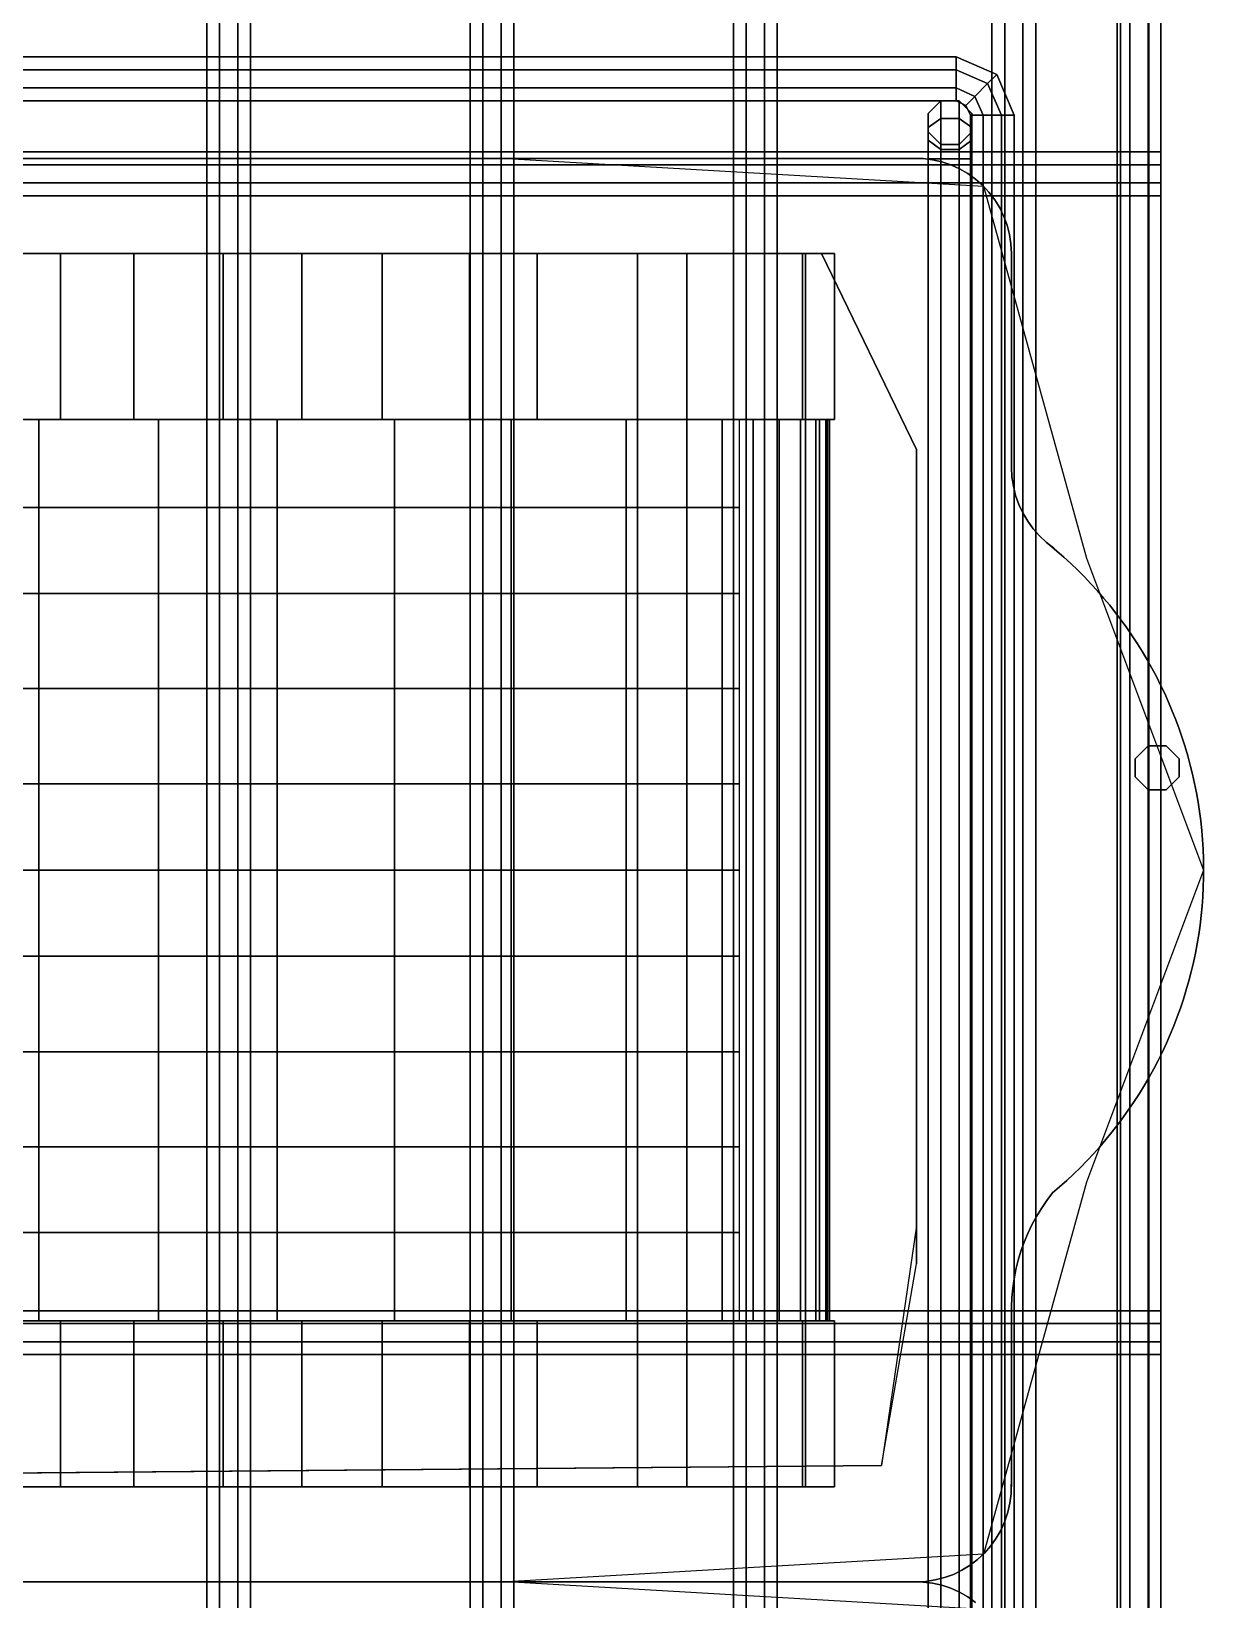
# Model space of a CAD drawing. Extents: x 0 to 345, y -500 to 0.
# Drawn here: x 221.5 to 345, y -334.6 to -169.4 of the extents above; entities that cross this region are included whole.
import ezdxf

# ---------------------------------------------------------------- set-up
doc = ezdxf.new("R2010")
doc.units = 0
doc.layers.add('ACESSORIO', color=254, linetype='CONTINUOUS')
doc.layers.add('BRANCO', color=7, linetype='CONTINUOUS')

msp = doc.modelspace()

# ---------------------------------------------------------------- linework, layer by layer
at = {"layer": 'ACESSORIO'}
for points in [[(339.24, 0), (339.24, -497), (336.24, -497), (336.24, 0)], [(336.24, 0), (336.24, -497), (336.24, -497, 30), (336.24, 0, 30)], [(336.24, 0, 30), (336.24, -497, 30), (339.24, -497, 30), (339.24, 0, 30)], [(339.24, -497), (339.24, -497), (339.24, 0), (339.24, -497)], [(339.24, -497, 30), (339.24, -497), (339.24, 0), (339.24, 0, 30)]]:
    msp.add_3dface(points, dxfattribs=at)
at = {"layer": 'BRANCO'}
for points in [[(314.74, -182.7611, 495), (30.27, -182.7611, 495), (30.27, -182.7611, 505), (314.74, -182.7611, 505)], [(315.44, -182.7811, 495), (314.44, -182.7611, 495), (314.44, -182.7611, 505), (315.44, -182.7811, 505)], [(316.43, -182.9011, 495), (315.44, -182.7811, 495), (315.44, -182.7811, 505), (316.43, -182.9011, 505)], [(317.41, -183.1211, 495), (316.43, -182.9011, 495), (316.43, -182.9011, 505), (317.41, -183.1211, 505)], [(318.36, -183.4411, 495), (317.41, -183.1211, 495), (317.41, -183.1211, 505), (318.36, -183.4411, 505)], [(319.27, -183.8511, 495), (318.36, -183.4411, 495), (318.36, -183.4411, 505), (319.27, -183.8511, 505)], [(320.14, -184.3411, 495), (319.27, -183.8511, 495), (319.27, -183.8511, 505), (320.14, -184.3411, 505)], [(320.95, -184.9311, 495), (320.14, -184.3411, 495), (320.14, -184.3411, 505), (320.95, -184.9311, 505)], [(321.7, -185.5911, 495), (320.95, -184.9311, 495), (320.95, -184.9311, 505), (321.7, -185.5911, 505)], [(322.38, -186.3211, 495), (321.7, -185.5911, 495), (321.7, -185.5911, 505), (322.38, -186.3211, 505)], [(322.99, -187.1111, 495), (322.38, -186.3211, 495), (322.38, -186.3211, 505), (322.99, -187.1111, 505)], [(323.51, -187.9611, 495), (322.99, -187.1111, 495), (322.99, -187.1111, 505), (323.51, -187.9611, 505)], [(323.95, -188.8611, 495), (323.51, -187.9611, 495), (323.51, -187.9611, 505), (323.95, -188.8611, 505)], [(324.29, -189.8011, 495), (323.95, -188.8611, 495), (323.95, -188.8611, 505), (324.29, -189.8011, 505)], [(324.54, -190.7711, 495), (324.29, -189.8011, 495), (324.29, -189.8011, 505), (324.54, -190.7711, 505)], [(324.69, -191.7611, 495), (324.54, -190.7711, 495), (324.54, -190.7711, 505), (324.69, -191.7611, 505)], [(304.74, -192.7611, 125), (304.74, -192.7611, 495), (46.6, -192.7611, 495), (46.6, -192.7611, 125)], [(233.09, -192.7611, 562.1199), (202.34, -192.7611, 568.02), (198.09, -192.7611, 495), (225.09, -192.7611, 495)], [(224.52, -210.2611, 564.1699), (207.12, -210.2611, 567.37), (207.12, -192.7611, 567.37), (224.52, -192.7611, 564.1699)], [(214.56, -210.2611, 495), (232.26, -210.2611, 495), (232.26, -192.7611, 495), (214.56, -192.7611, 495)], [(241.66, -210.2611, 559.74), (224.52, -210.2611, 564.1699), (224.52, -192.7611, 564.1699), (241.66, -192.7611, 559.74)], [(262.86, -192.7611, 552.3799), (233.09, -192.7611, 562.1199), (225.09, -192.7611, 495), (252.09, -192.7611, 495)], [(232.26, -210.2611, 495), (249.95, -210.2611, 495), (249.95, -192.7611, 495), (232.26, -192.7611, 495)], [(258.43, -210.2611, 554.1), (241.66, -210.2611, 559.74), (241.66, -192.7611, 559.74), (258.43, -192.7611, 554.1)], [(249.95, -210.2611, 495), (267.65, -210.2611, 495), (267.65, -192.7611, 495), (249.95, -192.7611, 495)], [(291.15, -192.7611, 538.96), (262.86, -192.7611, 552.3799), (252.09, -192.7611, 495), (279.09, -192.7611, 495)], [(274.75, -210.2611, 547.28), (258.43, -210.2611, 554.1), (258.43, -192.7611, 554.1), (274.75, -192.7611, 547.28)], [(267.65, -210.2611, 495), (285.35, -210.2611, 495), (285.35, -192.7611, 495), (267.65, -192.7611, 495)], [(290.55, -210.2611, 539.3), (274.75, -210.2611, 547.28), (274.75, -192.7611, 547.28), (290.55, -192.7611, 539.3)], [(306.09, -192.7611, 513.02), (291.15, -192.7611, 538.96), (279.09, -192.7611, 495), (306.09, -192.7611, 495)], [(285.35, -210.2611, 495), (303.05, -210.2611, 495), (303.05, -192.7611, 495), (285.35, -192.7611, 495)], [(302.72, -210.2611, 526.82), (290.55, -210.2611, 539.3), (290.55, -192.7611, 539.3), (302.72, -192.7611, 526.82)], [(306.09, -210.2611, 509.66), (302.72, -210.2611, 526.82), (302.72, -192.7611, 526.82), (306.09, -192.7611, 509.66)], [(303.05, -210.2611, 495), (306.09, -210.2611, 509.66), (306.09, -192.7611, 509.66), (303.05, -192.7611, 495)], [(304.74, -192.7611, 125), (314.74, -213.4211, 125), (314.74, -213.4211, 495), (304.74, -192.7611, 495)], [(324.74, -192.7611, 495), (324.69, -191.7611, 495), (324.69, -191.7611, 505), (324.74, -192.7611, 505)], [(324.74, -215.3111, 495), (324.74, -192.7611, 495), (324.74, -192.7611, 505), (324.74, -215.3111, 505)], [(222.25, -210.2611, 563.08), (209.55, -210.2611, 565.46), (209.55, -219.5611, 564.1199), (222.25, -219.5611, 561.74)], [(234.85, -210.2611, 560.28), (222.25, -210.2611, 563.08), (222.25, -219.5611, 561.74), (234.85, -219.5611, 558.94)], [(247.36, -210.2611, 557.0599), (234.85, -210.2611, 560.28), (234.85, -219.5611, 558.94), (247.36, -219.5611, 555.71)], [(259.75, -210.2611, 553.41), (247.36, -210.2611, 557.0599), (247.36, -219.5611, 555.71), (259.75, -219.5611, 552.07)], [(272.01, -210.2611, 549.35), (259.75, -210.2611, 553.41), (259.75, -219.5611, 552.07), (272.01, -219.5611, 548.0099)], [(284.13, -210.2611, 544.88), (272.01, -210.2611, 549.35), (272.01, -219.5611, 548.0099), (284.13, -219.5611, 543.54)], [(296.09, -210.2611, 540), (284.13, -210.2611, 544.88), (284.13, -219.5611, 543.54), (296.09, -219.5611, 538.6599)], [(290.55, -305.2611, 539.3), (285.35, -305.2611, 495), (285.35, -210.2611, 495), (290.55, -210.2611, 539.3)], [(285.35, -305.2611, 495), (303.05, -305.2611, 495), (303.05, -210.2611, 495), (285.35, -210.2611, 495)], [(294.26, -305.2611, 536.0599), (290.55, -305.2611, 539.3), (290.55, -210.2611, 539.3), (294.26, -210.2611, 536.0599)], [(297.52, -305.2611, 532.3599), (294.26, -305.2611, 536.0599), (294.26, -210.2611, 536.0599), (297.52, -210.2611, 532.3599)], [(300.28, -305.2611, 528.28), (297.52, -305.2611, 532.3599), (297.52, -210.2611, 532.3599), (300.28, -210.2611, 528.28)], [(302.5, -305.2611, 523.8699), (300.28, -305.2611, 528.28), (300.28, -210.2611, 528.28), (302.5, -210.2611, 523.8699)], [(304.14, -305.2611, 519.22), (302.5, -305.2611, 523.8699), (302.5, -210.2611, 523.8699), (304.14, -210.2611, 519.22)], [(303.05, -305.2611, 495), (304.51, -305.2611, 499.71), (304.51, -210.2611, 499.71), (303.05, -210.2611, 495)], [(305.17, -305.2611, 514.4), (304.14, -305.2611, 519.22), (304.14, -210.2611, 519.22), (305.17, -210.2611, 514.4)], [(304.51, -305.2611, 499.71), (305.36, -305.2611, 504.56), (305.36, -210.2611, 504.56), (304.51, -210.2611, 499.71)], [(305.58, -305.2611, 509.49), (305.17, -305.2611, 514.4), (305.17, -210.2611, 514.4), (305.58, -210.2611, 509.49)], [(305.36, -305.2611, 504.56), (305.58, -305.2611, 509.49), (305.58, -210.2611, 509.49), (305.36, -210.2611, 504.56)], [(314.74, -213.4211, 125), (314.74, -295.2511, 125), (314.74, -299.2511, 495), (314.74, -213.4211, 495)], [(324.74, -215.3111, 495), (324.8, -216.3111, 495), (324.8, -216.3111, 505), (324.74, -215.3111, 505)], [(324.8, -216.3111, 495), (324.95, -217.3011, 495), (324.95, -217.3011, 505), (324.8, -216.3111, 505)], [(324.95, -217.3011, 495), (325.19, -218.2711, 495), (325.19, -218.2711, 505), (324.95, -217.3011, 505)], [(222.25, -219.5611, 561.74), (209.55, -219.5611, 564.1199), (209.55, -228.6011, 559.47), (222.25, -228.6011, 557.09)], [(234.85, -219.5611, 558.94), (222.25, -219.5611, 561.74), (222.25, -228.6011, 557.09), (234.85, -228.6011, 554.29)], [(247.36, -219.5611, 555.71), (234.85, -219.5611, 558.94), (234.85, -228.6011, 554.29), (247.36, -228.6011, 551.07)], [(259.75, -219.5611, 552.07), (247.36, -219.5611, 555.71), (247.36, -228.6011, 551.07), (259.75, -228.6011, 547.42)], [(272.01, -219.5611, 548.0099), (259.75, -219.5611, 552.07), (259.75, -228.6011, 547.42), (272.01, -228.6011, 543.36)], [(284.13, -219.5611, 543.54), (272.01, -219.5611, 548.0099), (272.01, -228.6011, 543.36), (284.13, -228.6011, 538.89)], [(296.09, -219.5611, 538.6599), (284.13, -219.5611, 543.54), (284.13, -228.6011, 538.89), (296.09, -228.6011, 534.0099)], [(325.19, -218.2711, 495), (325.53, -219.2111, 495), (325.53, -219.2111, 505), (325.19, -218.2711, 505)], [(325.53, -219.2111, 495), (325.95, -220.1211, 495), (325.95, -220.1211, 505), (325.53, -219.2111, 505)], [(325.95, -220.1211, 495), (326.46, -220.9811, 495), (326.46, -220.9811, 505), (325.95, -220.1211, 505)], [(326.46, -220.9811, 495), (327.04, -221.7911, 495), (327.04, -221.7911, 505), (326.46, -220.9811, 505)], [(327.04, -221.7911, 495), (327.7, -222.5411, 495), (327.7, -222.5411, 505), (327.04, -221.7911, 505)], [(327.7, -222.5411, 495), (328.43, -223.2311, 495), (328.43, -223.2311, 505), (327.7, -222.5411, 505)], [(328.43, -223.2311, 495), (329.21, -223.8411, 495), (329.21, -223.8411, 505), (328.43, -223.2311, 505)], [(329.52, -224.1311, 495), (328.76, -223.4811, 495), (328.76, -223.4811, 505), (329.52, -224.1311, 505)], [(330.28, -224.7811, 495), (329.52, -224.1311, 495), (329.52, -224.1311, 505), (330.28, -224.7811, 505)], [(331.01, -225.4611, 495), (330.28, -224.7811, 495), (330.28, -224.7811, 505), (331.01, -225.4611, 505)], [(331.73, -226.1511, 495), (331.01, -225.4611, 495), (331.01, -225.4611, 505), (331.73, -226.1511, 505)], [(332.44, -226.8611, 495), (331.73, -226.1511, 495), (331.73, -226.1511, 505), (332.44, -226.8611, 505)], [(333.13, -227.5911, 495), (332.44, -226.8611, 495), (332.44, -226.8611, 505), (333.13, -227.5911, 505)], [(333.8, -228.3311, 495), (333.13, -227.5911, 495), (333.13, -227.5911, 505), (333.8, -228.3311, 505)], [(222.25, -228.6011, 557.09), (209.55, -228.6011, 559.47), (209.55, -238.6211, 558.1), (222.25, -238.6211, 555.72)], [(234.85, -228.6011, 554.29), (222.25, -228.6011, 557.09), (222.25, -238.6211, 555.72), (234.85, -238.6211, 552.92)], [(247.36, -228.6011, 551.07), (234.85, -228.6011, 554.29), (234.85, -238.6211, 552.92), (247.36, -238.6211, 549.7)], [(259.75, -228.6011, 547.42), (247.36, -228.6011, 551.07), (247.36, -238.6211, 549.7), (259.75, -238.6211, 546.0499)], [(272.01, -228.6011, 543.36), (259.75, -228.6011, 547.42), (259.75, -238.6211, 546.0499), (272.01, -238.6211, 541.9902)], [(284.13, -228.6011, 538.89), (272.01, -228.6011, 543.36), (272.01, -238.6211, 541.9902), (284.13, -238.6211, 537.52)], [(296.09, -228.6011, 534.0099), (284.13, -228.6011, 538.89), (284.13, -238.6211, 537.52), (296.09, -238.6211, 532.64)], [(334.46, -229.0811, 495), (333.8, -228.3311, 495), (333.8, -228.3311, 505), (334.46, -229.0811, 505)], [(335.1, -229.8511, 495), (334.46, -229.0811, 495), (334.46, -229.0811, 505), (335.1, -229.8511, 505)], [(335.72, -230.6311, 495), (335.1, -229.8511, 495), (335.1, -229.8511, 505), (335.72, -230.6311, 505)], [(336.32, -231.4311, 495), (335.72, -230.6311, 495), (335.72, -230.6311, 505), (336.32, -231.4311, 505)], [(336.91, -232.2411, 495), (336.32, -231.4311, 495), (336.32, -231.4311, 505), (336.91, -232.2411, 505)], [(337.48, -233.0611, 495), (336.91, -232.2411, 495), (336.91, -232.2411, 505), (337.48, -233.0611, 505)], [(338.02, -233.9011, 495), (337.48, -233.0611, 495), (337.48, -233.0611, 505), (338.02, -233.9011, 505)], [(338.55, -234.7511, 495), (338.02, -233.9011, 495), (338.02, -233.9011, 505), (338.55, -234.7511, 505)], [(339.06, -235.6111, 495), (338.55, -234.7511, 495), (338.55, -234.7511, 505), (339.06, -235.6111, 505)], [(339.55, -236.4811, 495), (339.06, -235.6111, 495), (339.06, -235.6111, 505), (339.55, -236.4811, 505)], [(340.02, -237.3611, 495), (339.55, -236.4811, 495), (339.55, -236.4811, 505), (340.02, -237.3611, 505)], [(340.47, -238.2611, 495), (340.02, -237.3611, 495), (340.02, -237.3611, 505), (340.47, -238.2611, 505)], [(222.25, -238.6211, 555.72), (209.55, -238.6211, 558.1), (209.55, -248.6811, 557.28), (222.25, -248.6811, 554.9)], [(234.85, -238.6211, 552.92), (222.25, -238.6211, 555.72), (222.25, -248.6811, 554.9), (234.85, -248.6811, 552.1)], [(247.36, -238.6211, 549.7), (234.85, -238.6211, 552.92), (234.85, -248.6811, 552.1), (247.36, -248.6811, 548.8699)], [(259.75, -238.6211, 546.0499), (247.36, -238.6211, 549.7), (247.36, -248.6811, 548.8699), (259.75, -248.6811, 545.23)], [(272.01, -238.6211, 541.9902), (259.75, -238.6211, 546.0499), (259.75, -248.6811, 545.23), (272.01, -248.6811, 541.1699)], [(284.13, -238.6211, 537.52), (272.01, -238.6211, 541.9902), (272.01, -248.6811, 541.1699), (284.13, -248.6811, 536.69)], [(296.09, -238.6211, 532.64), (284.13, -238.6211, 537.52), (284.13, -248.6811, 536.69), (296.09, -248.6811, 531.82)], [(340.9, -239.1611, 495), (340.47, -238.2611, 495), (340.47, -238.2611, 505), (340.9, -239.1611, 505)], [(341.31, -240.0711, 495), (340.9, -239.1611, 495), (340.9, -239.1611, 505), (341.31, -240.0711, 505)], [(341.7, -240.9911, 495), (341.31, -240.0711, 495), (341.31, -240.0711, 505), (341.7, -240.9911, 505)], [(342.07, -241.9211, 495), (341.7, -240.9911, 495), (341.7, -240.9911, 505), (342.07, -241.9211, 505)], [(342.42, -242.8611, 495), (342.07, -241.9211, 495), (342.07, -241.9211, 505), (342.42, -242.8611, 505)], [(342.74, -243.8011, 495), (342.42, -242.8611, 495), (342.42, -242.8611, 505), (342.74, -243.8011, 505)], [(343.05, -244.7611, 495), (342.74, -243.8011, 495), (342.74, -243.8011, 505), (343.05, -244.7611, 505)], [(343.33, -245.7211, 495), (343.05, -244.7611, 495), (343.05, -244.7611, 505), (343.33, -245.7211, 505)], [(343.59, -246.6811, 495), (343.33, -245.7211, 495), (343.33, -245.7211, 505), (343.59, -246.6811, 505)], [(343.83, -247.6511, 495), (343.59, -246.6811, 495), (343.59, -246.6811, 505), (343.83, -247.6511, 505)], [(344.05, -248.6311, 495), (343.83, -247.6511, 495), (343.83, -247.6511, 505), (344.05, -248.6311, 505)], [(222.25, -248.6811, 554.9), (209.55, -248.6811, 557.28), (209.55, -257.7611, 557), (222.25, -257.7611, 554.6299)], [(234.85, -248.6811, 552.1), (222.25, -248.6811, 554.9), (222.25, -257.7611, 554.6299), (234.85, -257.7611, 551.82)], [(247.36, -248.6811, 548.8699), (234.85, -248.6811, 552.1), (234.85, -257.7611, 551.82), (247.36, -257.7611, 548.6)], [(259.75, -248.6811, 545.23), (247.36, -248.6811, 548.8699), (247.36, -257.7611, 548.6), (259.75, -257.7611, 544.95)], [(272.01, -248.6811, 541.1699), (259.75, -248.6811, 545.23), (259.75, -257.7611, 544.95), (272.01, -257.7611, 540.89)], [(284.13, -248.6811, 536.69), (272.01, -248.6811, 541.1699), (272.01, -257.7611, 540.89), (284.13, -257.7611, 536.42)], [(296.09, -248.6811, 531.82), (284.13, -248.6811, 536.69), (284.13, -257.7611, 536.42), (296.09, -257.7611, 531.54)], [(344.24, -249.6111, 495), (344.05, -248.6311, 495), (344.05, -248.6311, 505), (344.24, -249.6111, 505)], [(344.42, -250.5911, 495), (344.24, -249.6111, 495), (344.24, -249.6111, 505), (344.42, -250.5911, 505)], [(344.57, -251.5811, 495), (344.42, -250.5911, 495), (344.42, -250.5911, 505), (344.57, -251.5811, 505)], [(344.7, -252.5711, 495), (344.57, -251.5811, 495), (344.57, -251.5811, 505), (344.7, -252.5711, 505)], [(344.8, -253.5711, 495), (344.7, -252.5711, 495), (344.7, -252.5711, 505), (344.8, -253.5711, 505)], [(344.89, -254.5711, 495), (344.8, -253.5711, 495), (344.8, -253.5711, 505), (344.89, -254.5711, 505)], [(344.95, -255.5611, 495), (344.89, -254.5711, 495), (344.89, -254.5711, 505), (344.95, -255.5611, 505)], [(344.98, -256.5611, 495), (344.95, -255.5611, 495), (344.95, -255.5611, 505), (344.98, -256.5611, 505)], [(222.25, -257.7611, 554.6299), (209.55, -257.7611, 557), (209.55, -266.8411, 557.28), (222.25, -266.8411, 554.9)], [(234.85, -257.7611, 551.82), (222.25, -257.7611, 554.6299), (222.25, -266.8411, 554.9), (234.85, -266.8411, 552.1)], [(247.36, -257.7611, 548.6), (234.85, -257.7611, 551.82), (234.85, -266.8411, 552.1), (247.36, -266.8411, 548.8699)], [(259.75, -257.7611, 544.95), (247.36, -257.7611, 548.6), (247.36, -266.8411, 548.8699), (259.75, -266.8411, 545.23)], [(272.01, -257.7611, 540.89), (259.75, -257.7611, 544.95), (259.75, -266.8411, 545.23), (272.01, -266.8411, 541.1699)], [(284.13, -257.7611, 536.42), (272.01, -257.7611, 540.89), (272.01, -266.8411, 541.1699), (284.13, -266.8411, 536.69)], [(296.09, -257.7611, 531.54), (284.13, -257.7611, 536.42), (284.13, -266.8411, 536.69), (296.09, -266.8411, 531.82)], [(345, -257.5611, 495), (344.98, -256.5611, 495), (344.98, -256.5611, 505), (345, -257.5611, 505)], [(344.99, -258.5611, 495), (345, -257.5611, 495), (345, -257.5611, 505), (344.99, -258.5611, 505)], [(344.96, -259.5611, 495), (344.99, -258.5611, 495), (344.99, -258.5611, 505), (344.96, -259.5611, 505)], [(344.84, -261.5611, 495), (344.91, -260.5611, 495), (344.91, -260.5611, 505), (344.84, -261.5611, 505)], [(344.91, -260.5611, 495), (344.96, -259.5611, 495), (344.96, -259.5611, 505), (344.91, -260.5611, 505)], [(344.62, -263.5511, 495), (344.74, -262.5511, 495), (344.74, -262.5511, 505), (344.62, -263.5511, 505)], [(344.74, -262.5511, 495), (344.84, -261.5611, 495), (344.84, -261.5611, 505), (344.74, -262.5511, 505)], [(344.48, -264.5411, 495), (344.62, -263.5511, 495), (344.62, -263.5511, 505), (344.48, -264.5411, 505)], [(344.13, -266.5011, 495), (344.31, -265.5211, 495), (344.31, -265.5211, 505), (344.13, -266.5011, 505)], [(344.31, -265.5211, 495), (344.48, -264.5411, 495), (344.48, -264.5411, 505), (344.31, -265.5211, 505)], [(222.25, -266.8411, 554.9), (209.55, -266.8411, 557.28), (209.55, -276.9011, 558.1), (222.25, -276.9011, 555.72)], [(234.85, -266.8411, 552.1), (222.25, -266.8411, 554.9), (222.25, -276.9011, 555.72), (234.85, -276.9011, 552.92)], [(247.36, -266.8411, 548.8699), (234.85, -266.8411, 552.1), (234.85, -276.9011, 552.92), (247.36, -276.9011, 549.7)], [(259.75, -266.8411, 545.23), (247.36, -266.8411, 548.8699), (247.36, -276.9011, 549.7), (259.75, -276.9011, 546.0499)], [(272.01, -266.8411, 541.1699), (259.75, -266.8411, 545.23), (259.75, -276.9011, 546.0499), (272.01, -276.9011, 541.9902)], [(284.13, -266.8411, 536.69), (272.01, -266.8411, 541.1699), (272.01, -276.9011, 541.9902), (284.13, -276.9011, 537.52)], [(296.09, -266.8411, 531.82), (284.13, -266.8411, 536.69), (284.13, -276.9011, 537.52), (296.09, -276.9011, 532.64)], [(343.69, -268.4611, 495), (343.92, -267.4811, 495), (343.92, -267.4811, 505), (343.69, -268.4611, 505)], [(343.92, -267.4811, 495), (344.13, -266.5011, 495), (344.13, -266.5011, 505), (343.92, -267.4811, 505)], [(343.44, -269.4211, 495), (343.69, -268.4611, 495), (343.69, -268.4611, 505), (343.44, -269.4211, 505)], [(342.87, -271.3411, 495), (343.16, -270.3811, 495), (343.16, -270.3811, 505), (342.87, -271.3411, 505)], [(343.16, -270.3811, 495), (343.44, -269.4211, 495), (343.44, -269.4211, 505), (343.16, -270.3811, 505)], [(342.21, -273.2311, 495), (342.55, -272.2911, 495), (342.55, -272.2911, 505), (342.21, -273.2311, 505)], [(342.55, -272.2911, 495), (342.87, -271.3411, 495), (342.87, -271.3411, 505), (342.55, -272.2911, 505)], [(341.47, -275.0911, 495), (341.85, -274.1611, 495), (341.85, -274.1611, 505), (341.47, -275.0911, 505)], [(341.85, -274.1611, 495), (342.21, -273.2311, 495), (342.21, -273.2311, 505), (341.85, -274.1611, 505)], [(341.07, -276.0011, 495), (341.47, -275.0911, 495), (341.47, -275.0911, 505), (341.07, -276.0011, 505)], [(222.25, -276.9011, 555.72), (209.55, -276.9011, 558.1), (209.55, -286.9211, 559.47), (222.25, -286.9211, 557.09)], [(234.85, -276.9011, 552.92), (222.25, -276.9011, 555.72), (222.25, -286.9211, 557.09), (234.85, -286.9211, 554.29)], [(247.36, -276.9011, 549.7), (234.85, -276.9011, 552.92), (234.85, -286.9211, 554.29), (247.36, -286.9211, 551.07)], [(259.75, -276.9011, 546.0499), (247.36, -276.9011, 549.7), (247.36, -286.9211, 551.07), (259.75, -286.9211, 547.42)], [(272.01, -276.9011, 541.9902), (259.75, -276.9011, 546.0499), (259.75, -286.9211, 547.42), (272.01, -286.9211, 543.36)], [(284.13, -276.9011, 537.52), (272.01, -276.9011, 541.9902), (272.01, -286.9211, 543.36), (284.13, -286.9211, 538.89)], [(296.09, -276.9011, 532.64), (284.13, -276.9011, 537.52), (284.13, -286.9211, 538.89), (296.09, -286.9211, 534.0099)], [(340.2, -277.8111, 495), (340.65, -276.9111, 495), (340.65, -276.9111, 505), (340.2, -277.8111, 505)], [(340.65, -276.9111, 495), (341.07, -276.0011, 495), (341.07, -276.0011, 505), (340.65, -276.9111, 505)], [(339.26, -279.5711, 495), (339.74, -278.6911, 495), (339.74, -278.6911, 505), (339.26, -279.5711, 505)], [(339.74, -278.6911, 495), (340.2, -277.8111, 495), (340.2, -277.8111, 505), (339.74, -278.6911, 505)], [(338.23, -281.2911, 495), (338.76, -280.4311, 495), (338.76, -280.4311, 505), (338.23, -281.2911, 505)], [(338.76, -280.4311, 495), (339.26, -279.5711, 495), (339.26, -279.5711, 505), (338.76, -280.4311, 505)], [(337.13, -282.9611, 495), (337.69, -282.1311, 495), (337.69, -282.1311, 505), (337.13, -282.9611, 505)], [(337.69, -282.1311, 495), (338.23, -281.2911, 495), (338.23, -281.2911, 505), (337.69, -282.1311, 505)], [(335.96, -284.5711, 495), (336.56, -283.7711, 495), (336.56, -283.7711, 505), (335.96, -284.5711, 505)], [(336.56, -283.7711, 495), (337.13, -282.9611, 495), (337.13, -282.9611, 505), (336.56, -283.7711, 505)], [(334.71, -286.1411, 495), (335.34, -285.3611, 495), (335.34, -285.3611, 505), (334.71, -286.1411, 505)], [(335.34, -285.3611, 495), (335.96, -284.5711, 495), (335.96, -284.5711, 505), (335.34, -285.3611, 505)], [(222.25, -286.9211, 557.09), (209.55, -286.9211, 559.47), (209.55, -295.9611, 564.1199), (222.25, -295.9611, 561.74)], [(234.85, -286.9211, 554.29), (222.25, -286.9211, 557.09), (222.25, -295.9611, 561.74), (234.85, -295.9611, 558.94)], [(247.36, -286.9211, 551.07), (234.85, -286.9211, 554.29), (234.85, -295.9611, 558.94), (247.36, -295.9611, 555.71)], [(259.75, -286.9211, 547.42), (247.36, -286.9211, 551.07), (247.36, -295.9611, 555.71), (259.75, -295.9611, 552.07)], [(272.01, -286.9211, 543.36), (259.75, -286.9211, 547.42), (259.75, -295.9611, 552.07), (272.01, -295.9611, 548.0099)], [(284.13, -286.9211, 538.89), (272.01, -286.9211, 543.36), (272.01, -295.9611, 548.0099), (284.13, -295.9611, 543.54)], [(296.09, -286.9211, 534.0099), (284.13, -286.9211, 538.89), (284.13, -295.9611, 543.54), (296.09, -295.9611, 538.6599)], [(333.4, -287.6411, 495), (334.06, -286.9011, 495), (334.06, -286.9011, 505), (333.4, -287.6411, 505)], [(334.06, -286.9011, 495), (334.71, -286.1411, 495), (334.71, -286.1411, 505), (334.06, -286.9011, 505)], [(331.3, -289.7911, 495), (332.01, -289.0911, 495), (332.01, -289.0911, 505), (331.3, -289.7911, 505)], [(332.01, -289.0911, 495), (332.71, -288.3711, 495), (332.71, -288.3711, 505), (332.01, -289.0911, 505)], [(332.71, -288.3711, 495), (333.4, -287.6411, 495), (333.4, -287.6411, 505), (332.71, -288.3711, 505)], [(329.82, -291.1411, 495), (330.57, -290.4711, 495), (330.57, -290.4711, 505), (329.82, -291.1411, 505)], [(330.57, -290.4711, 495), (331.3, -289.7911, 495), (331.3, -289.7911, 505), (330.57, -290.4711, 505)], [(329.06, -291.7811, 495), (328.46, -292.5811, 495), (328.46, -292.5811, 505), (329.06, -291.7811, 505)], [(329.06, -291.7811, 495), (329.82, -291.1411, 495), (329.82, -291.1411, 505), (329.06, -291.7811, 505)], [(327.9, -293.4111, 495), (327.38, -294.2711, 495), (327.38, -294.2711, 505), (327.9, -293.4111, 505)], [(328.46, -292.5811, 495), (327.9, -293.4111, 495), (327.9, -293.4111, 505), (328.46, -292.5811, 505)], [(314.74, -295.2511, 125), (311.06, -320.5011, 125), (311.06, -320.5011, 495), (314.74, -299.2511, 495)], [(326.9, -295.1511, 495), (326.47, -296.0511, 495), (326.47, -296.0511, 505), (326.9, -295.1511, 505)], [(327.38, -294.2711, 495), (326.9, -295.1511, 495), (326.9, -295.1511, 505), (327.38, -294.2711, 505)], [(222.25, -295.9611, 561.74), (209.55, -295.9611, 564.1199), (209.55, -305.2611, 565.46), (222.25, -305.2611, 563.08)], [(234.85, -295.9611, 558.94), (222.25, -295.9611, 561.74), (222.25, -305.2611, 563.08), (234.85, -305.2611, 560.28)], [(247.36, -295.9611, 555.71), (234.85, -295.9611, 558.94), (234.85, -305.2611, 560.28), (247.36, -305.2611, 557.0599)], [(259.75, -295.9611, 552.07), (247.36, -295.9611, 555.71), (247.36, -305.2611, 557.0599), (259.75, -305.2611, 553.41)], [(272.01, -295.9611, 548.0099), (259.75, -295.9611, 552.07), (259.75, -305.2611, 553.41), (272.01, -305.2611, 549.35)], [(284.13, -295.9611, 543.54), (272.01, -295.9611, 548.0099), (272.01, -305.2611, 549.35), (284.13, -305.2611, 544.88)], [(296.09, -295.9611, 538.6599), (284.13, -295.9611, 543.54), (284.13, -305.2611, 544.88), (296.09, -305.2611, 540)], [(326.09, -296.9711, 495), (325.75, -297.9111, 495), (325.75, -297.9111, 505), (326.09, -296.9711, 505)], [(326.47, -296.0511, 495), (326.09, -296.9711, 495), (326.09, -296.9711, 505), (326.47, -296.0511, 505)], [(325.46, -298.8711, 495), (325.22, -299.8411, 495), (325.22, -299.8411, 505), (325.46, -298.8711, 505)], [(325.75, -297.9111, 495), (325.46, -298.8711, 495), (325.46, -298.8711, 505), (325.75, -297.9111, 505)], [(325.22, -299.8411, 495), (325.02, -300.8211, 495), (325.02, -300.8211, 505), (325.22, -299.8411, 505)], [(324.88, -301.8111, 495), (324.78, -302.8011, 495), (324.78, -302.8011, 505), (324.88, -301.8111, 505)], [(325.02, -300.8211, 495), (324.88, -301.8111, 495), (324.88, -301.8111, 505), (325.02, -300.8211, 505)], [(324.78, -302.8011, 495), (324.74, -303.8011, 495), (324.74, -303.8011, 505), (324.78, -302.8011, 505)], [(324.74, -303.8011, 495), (324.74, -304.8011, 495), (324.74, -304.8011, 505), (324.74, -303.8011, 505)], [(224.52, -305.2611, 564.1699), (207.12, -305.2611, 567.37), (207.12, -322.7611, 567.37), (224.52, -322.7611, 564.1699)], [(214.56, -305.2611, 495), (232.26, -305.2611, 495), (232.26, -322.7611, 495), (214.56, -322.7611, 495)], [(241.66, -305.2611, 559.74), (224.52, -305.2611, 564.1699), (224.52, -322.7611, 564.1699), (241.66, -322.7611, 559.74)], [(232.26, -305.2611, 495), (249.95, -305.2611, 495), (249.95, -322.7611, 495), (232.26, -322.7611, 495)], [(258.43, -305.2611, 554.1), (241.66, -305.2611, 559.74), (241.66, -322.7611, 559.74), (258.43, -322.7611, 554.1)], [(249.95, -305.2611, 495), (267.65, -305.2611, 495), (267.65, -322.7611, 495), (249.95, -322.7611, 495)], [(274.75, -305.2611, 547.28), (258.43, -305.2611, 554.1), (258.43, -322.7611, 554.1), (274.75, -322.7611, 547.28)], [(267.65, -305.2611, 495), (285.35, -305.2611, 495), (285.35, -322.7611, 495), (267.65, -322.7611, 495)], [(290.55, -305.2611, 539.3), (274.75, -305.2611, 547.28), (274.75, -322.7611, 547.28), (290.55, -322.7611, 539.3)], [(285.35, -305.2611, 495), (303.05, -305.2611, 495), (303.05, -322.7611, 495), (285.35, -322.7611, 495)], [(302.72, -305.2611, 526.82), (290.55, -305.2611, 539.3), (290.55, -322.7611, 539.3), (302.72, -322.7611, 526.82)], [(306.09, -305.2611, 509.66), (302.72, -305.2611, 526.82), (302.72, -322.7611, 526.82), (306.09, -322.7611, 509.66)], [(303.05, -305.2611, 495), (306.09, -305.2611, 509.66), (306.09, -322.7611, 509.66), (303.05, -322.7611, 495)], [(324.74, -322.7611, 495), (324.74, -304.2011, 495), (324.74, -304.2011, 505), (324.74, -322.7611, 505)], [(311.06, -320.5011, 125), (52.27, -322.7611, 125), (53.45, -322.7611, 495), (311.06, -320.5011, 495)], [(233.09, -322.7611, 562.1199), (202.34, -322.7611, 568.02), (198.09, -322.7611, 495), (225.09, -322.7611, 495)], [(262.86, -322.7611, 552.3799), (233.09, -322.7611, 562.1199), (225.09, -322.7611, 495), (252.09, -322.7611, 495)], [(291.15, -322.7611, 538.96), (262.86, -322.7611, 552.3799), (252.09, -322.7611, 495), (279.09, -322.7611, 495)], [(306.09, -322.7611, 513.02), (291.15, -322.7611, 538.96), (279.09, -322.7611, 495), (306.09, -322.7611, 495)], [(324.59, -324.4611, 495), (324.71, -323.4711, 495), (324.71, -323.4711, 505), (324.59, -324.4611, 505)], [(324.71, -323.4711, 495), (324.73, -322.4711, 495), (324.73, -322.4711, 505), (324.71, -323.4711, 505)], [(324.06, -326.3811, 495), (324.37, -325.4311, 495), (324.37, -325.4311, 505), (324.06, -326.3811, 505)], [(324.37, -325.4311, 495), (324.59, -324.4611, 495), (324.59, -324.4611, 505), (324.37, -325.4311, 505)], [(323.65, -327.2911, 495), (324.06, -326.3811, 495), (324.06, -326.3811, 505), (323.65, -327.2911, 505)], [(322.57, -328.9711, 495), (323.15, -328.1611, 495), (323.15, -328.1611, 505), (322.57, -328.9711, 505)], [(323.15, -328.1611, 495), (323.65, -327.2911, 495), (323.65, -327.2911, 505), (323.15, -328.1611, 505)], [(320.38, -331.0111, 495), (321.18, -330.4111, 495), (321.18, -330.4111, 505), (320.38, -331.0111, 505)], [(321.18, -330.4111, 495), (321.91, -329.7311, 495), (321.91, -329.7311, 505), (321.18, -330.4111, 505)], [(321.91, -329.7311, 495), (322.57, -328.9711, 495), (322.57, -328.9711, 505), (321.91, -329.7311, 505)], [(317.69, -332.3111, 495), (318.63, -331.9711, 495), (318.63, -331.9711, 505), (317.69, -332.3111, 505)], [(318.63, -331.9711, 495), (319.53, -331.5311, 495), (319.53, -331.5311, 505), (318.63, -331.9711, 505)], [(319.53, -331.5311, 495), (320.38, -331.0111, 495), (320.38, -331.0111, 505), (319.53, -331.5311, 505)], [(30.27, -332.7611, 495), (314.74, -332.7611, 495), (314.74, -332.7611, 505), (30.27, -332.7611, 505)], [(30.27, -332.7611, 495), (314.74, -332.7611, 495), (314.74, -332.7611, 505), (30.27, -332.7611, 505)], [(315.44, -332.7811, 495), (314.44, -332.7611, 495), (314.44, -332.7611, 505), (315.44, -332.7811, 505)], [(314.74, -332.7611, 495), (315.73, -332.7112, 495), (315.73, -332.7112, 505), (314.74, -332.7611, 505)], [(316.43, -332.9011, 495), (315.44, -332.7811, 495), (315.44, -332.7811, 505), (316.43, -332.9011, 505)], [(315.73, -332.7112, 495), (316.72, -332.5611, 495), (316.72, -332.5611, 505), (315.73, -332.7112, 505)], [(317.41, -333.1211, 495), (316.43, -332.9011, 495), (316.43, -332.9011, 505), (317.41, -333.1211, 505)], [(316.72, -332.5611, 495), (317.69, -332.3111, 495), (317.69, -332.3111, 505), (316.72, -332.5611, 505)], [(318.36, -333.4411, 495), (317.41, -333.1211, 495), (317.41, -333.1211, 505), (318.36, -333.4411, 505)], [(319.27, -333.8511, 495), (318.36, -333.4411, 495), (318.36, -333.4411, 505), (319.27, -333.8511, 505)], [(320.14, -334.3411, 495), (319.27, -333.8511, 495), (319.27, -333.8511, 505), (320.14, -334.3411, 505)], [(320.95, -334.9311, 495), (320.14, -334.3411, 495), (320.14, -334.3411, 505), (320.95, -334.9311, 505)]]:
    msp.add_3dface(points, dxfattribs=at)
at = {"layer": 'BRANCO', "invisible_edges": 14}
for points in [[(271.62, -182.7611, 505), (321.79, -185.6711, 505), (171.9214, -233.7611, 505), (171.9214, -218.7611, 505)], [(220.68, -182.7611, 505), (271.62, -182.7611, 505), (171.9214, -218.7611, 505), (171.9214, -202.7611, 505)], [(321.79, -185.6711, 505), (332.65, -224.8711, 505), (171.9214, -243.7611, 505), (171.9214, -233.7611, 505)], [(332.65, -224.8711, 505), (345, -257.7611, 505), (171.9214, -257.7611, 505), (171.9214, -243.7611, 505)], [(345, -257.7611, 505), (332.65, -290.6511, 505), (171.9214, -271.7611, 505), (171.9214, -257.7611, 505)], [(332.65, -290.6511, 505), (321.79, -329.8511, 505), (171.9214, -281.7611, 505), (171.9214, -261.7611, 505)], [(321.79, -329.8511, 505), (271.62, -332.7611, 505), (171.9214, -292.7611, 505), (171.9214, -272.7611, 505)], [(271.62, -332.7611, 505), (220.68, -332.7611, 505), (171.9214, -312.7611, 505), (171.9214, -292.7611, 505)], [(321.79, -335.6711, 505), (271.62, -332.7611, 505), (171.9214, -372.7611, 505), (171.9214, -392.7611, 505)], [(271.62, -332.7611, 505), (220.68, -332.7611, 505), (171.9214, -352.7611, 505), (171.9214, -372.7611, 505)]]:
    msp.add_3dface(points, dxfattribs=at)

# ---------------------------------------------------------------- meshes
at = {"layer": 'ACESSORIO'}
mesh = msp.add_polymesh((2, 8), dxfattribs=dict(at, n_close=True))
for k, corner in enumerate([(239.9467, -486.2612, 35.97239), (239.9467, -486.2612, 37.88581), (241.2997, -486.2612, 39.2388), (243.2132, -486.2612, 39.2388), (244.5661, -486.2612, 37.88581), (244.5661, -486.2612, 35.97239), (243.2132, -486.2612, 34.6194), (241.2997, -486.2612, 34.6194), (239.9467, -3.499972, 35.97239), (239.9467, -3.499972, 37.88581), (241.2997, -3.499972, 39.2388), (243.2132, -3.499972, 39.2388), (244.5661, -3.499972, 37.88581), (244.5661, -3.499972, 35.97239), (243.2132, -3.499972, 34.6194), (241.2997, -3.499972, 34.6194)]):
    mesh.set_mesh_vertex(divmod(k, 8), corner)
mesh = msp.add_polymesh((2, 8), dxfattribs=dict(at, n_close=True))
for k, corner in enumerate([(267.6967, -486.2612, 35.97239), (267.6967, -486.2612, 37.88581), (269.0497, -486.2612, 39.2388), (270.9631, -486.2612, 39.2388), (272.3161, -486.2612, 37.88581), (272.3161, -486.2612, 35.97239), (270.9631, -486.2612, 34.6194), (269.0497, -486.2612, 34.6194), (267.6967, -3.499972, 35.97239), (267.6967, -3.499972, 37.88581), (269.0497, -3.499972, 39.2388), (270.9631, -3.499972, 39.2388), (272.3161, -3.499972, 37.88581), (272.3161, -3.499972, 35.97239), (270.9631, -3.499972, 34.6194), (269.0497, -3.499972, 34.6194)]):
    mesh.set_mesh_vertex(divmod(k, 8), corner)
mesh = msp.add_polymesh((2, 8), dxfattribs=dict(at, n_close=True))
for k, corner in enumerate([(295.4468, -486.2612, 35.97239), (295.4468, -486.2612, 37.88581), (296.7997, -486.2612, 39.2388), (298.7131, -486.2612, 39.2388), (300.0661, -486.2612, 37.88581), (300.0661, -486.2612, 35.97239), (298.7131, -486.2612, 34.6194), (296.7997, -486.2612, 34.6194), (295.4468, -3.499972, 35.97239), (295.4468, -3.499972, 37.88581), (296.7997, -3.499972, 39.2388), (298.7131, -3.499972, 39.2388), (300.0661, -3.499972, 37.88581), (300.0661, -3.499972, 35.97239), (298.7131, -3.499972, 34.6194), (296.7997, -3.499972, 34.6194)]):
    mesh.set_mesh_vertex(divmod(k, 8), corner)
mesh = msp.add_polymesh((2, 8), dxfattribs=dict(at, n_close=True))
for k, corner in enumerate([(322.6967, -486.2612, 35.97239), (322.6967, -486.2612, 37.88581), (324.0497, -486.2612, 39.2388), (325.9631, -486.2612, 39.2388), (327.3161, -486.2612, 37.88581), (327.3161, -486.2612, 35.97239), (325.9631, -486.2612, 34.6194), (324.0497, -486.2612, 34.6194), (322.6967, -3.499972, 35.97239), (322.6967, -3.499972, 37.88581), (324.0497, -3.499972, 39.2388), (325.9631, -3.499972, 39.2388), (327.3161, -3.499972, 37.88581), (327.3161, -3.499972, 35.97239), (325.9631, -3.499972, 34.6194), (324.0497, -3.499972, 34.6194)]):
    mesh.set_mesh_vertex(divmod(k, 8), corner)
mesh = msp.add_polymesh((2, 9), dxfattribs=at)
for k, corner in enumerate([(340.5064, -486.2612, 37.88581), (340.5064, -486.2612, 35.97239), (339.1534, -486.2612, 34.6194), (337.24, -486.2612, 34.6194), (335.887, -486.2612, 35.97239), (335.887, -486.2612, 37.88581), (337.24, -486.2612, 39.2388), (339.1534, -486.2612, 39.2388), (340.5064, -486.2612, 37.88581), (340.5064, -9.619375, 37.88581), (340.5064, -9.619375, 35.97239), (339.1534, -9.619375, 34.6194), (337.24, -9.619375, 34.6194), (335.887, -9.619375, 35.97239), (335.887, -9.619375, 37.88581), (337.24, -9.619375, 39.2388), (339.1534, -9.619375, 39.2388), (340.5064, -9.619375, 37.88581)]):
    mesh.set_mesh_vertex(divmod(k, 9), corner)
mesh = msp.add_polymesh((2, 9), dxfattribs=at)
for k, corner in enumerate([(340.5064, -486.2612, 67.88581), (340.5064, -486.2612, 65.97239), (339.1534, -486.2612, 64.6194), (337.24, -486.2612, 64.6194), (335.887, -486.2612, 65.97239), (335.887, -486.2612, 67.88581), (337.24, -486.2612, 69.2388), (339.1534, -486.2612, 69.2388), (340.5064, -486.2612, 67.88581), (340.5064, -9.619375, 67.88581), (340.5064, -9.619375, 65.97239), (339.1534, -9.619375, 64.6194), (337.24, -9.619375, 64.6194), (335.887, -9.619375, 65.97239), (335.887, -9.619375, 67.88581), (337.24, -9.619375, 69.2388), (339.1534, -9.619375, 69.2388), (340.5064, -9.619375, 67.88581)]):
    mesh.set_mesh_vertex(divmod(k, 9), corner)
mesh = msp.add_polymesh((2, 9), dxfattribs=at)
for k, corner in enumerate([(27.61391, -176.6877, 123.647), (27.61391, -176.6877, 121.7336), (27.61391, -175.3347, 120.3806), (27.61391, -173.4213, 120.3806), (27.61391, -172.0683, 121.7336), (27.61391, -172.0683, 123.647), (27.61391, -173.4213, 125), (27.61391, -175.3347, 125), (27.61391, -176.6877, 123.647), (318.9289, -176.6877, 123.647), (318.9289, -176.6877, 121.7336), (318.9289, -175.3347, 120.3806), (318.9289, -173.4213, 120.3806), (318.9289, -172.0683, 121.7336), (318.9289, -172.0683, 123.647), (318.9289, -173.4213, 125), (318.9289, -175.3347, 125), (318.9289, -176.6877, 123.647)]):
    mesh.set_mesh_vertex(divmod(k, 9), corner)
mesh = msp.add_polymesh((2, 9), dxfattribs=at)
for k, corner in enumerate([(27.61391, -176.6877, 296.647), (27.61391, -176.6877, 294.7336), (27.61391, -175.3347, 293.3806), (27.61391, -173.4213, 293.3806), (27.61391, -172.0683, 294.7336), (27.61391, -172.0683, 296.647), (27.61391, -173.4213, 298), (27.61391, -175.3347, 298), (27.61391, -176.6877, 296.647), (318.9289, -176.6877, 296.647), (318.9289, -176.6877, 294.7336), (318.9289, -175.3347, 293.3806), (318.9289, -173.4213, 293.3806), (318.9289, -172.0683, 294.7336), (318.9289, -172.0683, 296.647), (318.9289, -173.4213, 298), (318.9289, -175.3347, 298), (318.9289, -176.6877, 296.647)]):
    mesh.set_mesh_vertex(divmod(k, 9), corner)
mesh = msp.add_polymesh((2, 9), dxfattribs=at)
for k, corner in enumerate([(27.61391, -176.6877, 461.647), (27.61391, -176.6877, 459.7336), (27.61391, -175.3347, 458.3806), (27.61391, -173.4213, 458.3806), (27.61391, -172.0683, 459.7336), (27.61391, -172.0683, 461.647), (27.61391, -173.4213, 463), (27.61391, -175.3347, 463), (27.61391, -176.6877, 461.647), (318.9289, -176.6877, 461.647), (318.9289, -176.6877, 459.7336), (318.9289, -175.3347, 458.3806), (318.9289, -173.4213, 458.3806), (318.9289, -172.0683, 459.7336), (318.9289, -172.0683, 461.647), (318.9289, -173.4213, 463), (318.9289, -175.3347, 463), (318.9289, -176.6877, 461.647)]):
    mesh.set_mesh_vertex(divmod(k, 9), corner)
mesh = msp.add_polymesh((2, 8), dxfattribs=dict(at, n_close=True))
for k, corner in enumerate([(322.2386, -174.878, 125), (323.1953, -173.9213, 123.647), (323.1953, -173.9213, 121.7336), (322.2386, -174.878, 120.3806), (320.8857, -176.231, 120.3806), (319.9289, -177.1877, 121.7336), (319.9289, -177.1877, 123.647), (320.8857, -176.231, 125), (318.9289, -173.4213, 125), (318.9289, -172.0683, 123.647), (318.9289, -172.0683, 121.7336), (318.9289, -173.4213, 120.3806), (318.9289, -175.3347, 120.3806), (318.9289, -176.6877, 121.7336), (318.9289, -176.6877, 123.647), (318.9289, -175.3347, 125)]):
    mesh.set_mesh_vertex(divmod(k, 8), corner)
mesh = msp.add_polymesh((2, 8), dxfattribs=dict(at, n_close=True))
for k, corner in enumerate([(322.2386, -174.878, 298), (323.1953, -173.9213, 296.647), (323.1953, -173.9213, 294.7336), (322.2386, -174.878, 293.3806), (320.8857, -176.231, 293.3806), (319.9289, -177.1877, 294.7336), (319.9289, -177.1877, 296.647), (320.8857, -176.231, 298), (318.9289, -173.4213, 298), (318.9289, -172.0683, 296.647), (318.9289, -172.0683, 294.7336), (318.9289, -173.4213, 293.3806), (318.9289, -175.3347, 293.3806), (318.9289, -176.6877, 294.7336), (318.9289, -176.6877, 296.647), (318.9289, -175.3347, 298)]):
    mesh.set_mesh_vertex(divmod(k, 8), corner)
mesh = msp.add_polymesh((2, 8), dxfattribs=dict(at, n_close=True))
for k, corner in enumerate([(322.2386, -174.878, 463), (323.1953, -173.9213, 461.647), (323.1953, -173.9213, 459.7336), (322.2386, -174.878, 458.3806), (320.8857, -176.231, 458.3806), (319.9289, -177.1877, 459.7336), (319.9289, -177.1877, 461.647), (320.8857, -176.231, 463), (318.9289, -173.4213, 463), (318.9289, -172.0683, 461.647), (318.9289, -172.0683, 459.7336), (318.9289, -173.4213, 458.3806), (318.9289, -175.3347, 458.3806), (318.9289, -176.6877, 459.7336), (318.9289, -176.6877, 461.647), (318.9289, -175.3347, 463)]):
    mesh.set_mesh_vertex(divmod(k, 8), corner)
mesh = msp.add_polymesh((2, 8), dxfattribs=dict(at, n_close=True))
for k, corner in enumerate([(323.6953, -178.1877, 125), (325.0483, -178.1877, 123.647), (325.0483, -178.1877, 121.7336), (323.6953, -178.1877, 120.3806), (321.7819, -178.1877, 120.3806), (320.4289, -178.1877, 121.7336), (320.4289, -178.1877, 123.647), (321.7819, -178.1877, 125), (322.2386, -174.878, 125), (323.1953, -173.9213, 123.647), (323.1953, -173.9213, 121.7336), (322.2386, -174.878, 120.3806), (320.8857, -176.231, 120.3806), (319.9289, -177.1877, 121.7336), (319.9289, -177.1877, 123.647), (320.8857, -176.231, 125)]):
    mesh.set_mesh_vertex(divmod(k, 8), corner)
mesh = msp.add_polymesh((2, 8), dxfattribs=dict(at, n_close=True))
for k, corner in enumerate([(323.6953, -178.1877, 298), (325.0483, -178.1877, 296.647), (325.0483, -178.1877, 294.7336), (323.6953, -178.1877, 293.3806), (321.7819, -178.1877, 293.3806), (320.4289, -178.1877, 294.7336), (320.4289, -178.1877, 296.647), (321.7819, -178.1877, 298), (322.2386, -174.878, 298), (323.1953, -173.9213, 296.647), (323.1953, -173.9213, 294.7336), (322.2386, -174.878, 293.3806), (320.8857, -176.231, 293.3806), (319.9289, -177.1877, 294.7336), (319.9289, -177.1877, 296.647), (320.8857, -176.231, 298)]):
    mesh.set_mesh_vertex(divmod(k, 8), corner)
mesh = msp.add_polymesh((2, 8), dxfattribs=dict(at, n_close=True))
for k, corner in enumerate([(323.6953, -178.1877, 463), (325.0483, -178.1877, 461.647), (325.0483, -178.1877, 459.7336), (323.6953, -178.1877, 458.3806), (321.7819, -178.1877, 458.3806), (320.4289, -178.1877, 459.7336), (320.4289, -178.1877, 461.647), (321.7819, -178.1877, 463), (322.2386, -174.878, 463), (323.1953, -173.9213, 461.647), (323.1953, -173.9213, 459.7336), (322.2386, -174.878, 458.3806), (320.8857, -176.231, 458.3806), (319.9289, -177.1877, 459.7336), (319.9289, -177.1877, 461.647), (320.8857, -176.231, 463)]):
    mesh.set_mesh_vertex(divmod(k, 8), corner)
mesh = msp.add_polymesh((2, 9), dxfattribs=at)
for k, corner in enumerate([(319.2242, -176.6877, 488.8806), (320.5772, -178.0406, 488.8806), (320.5772, -179.9541, 488.8806), (319.2242, -181.3071, 488.8806), (317.3108, -181.3071, 488.8806), (315.9578, -179.9541, 488.8806), (315.9578, -178.0406, 488.8806), (317.3108, -176.6877, 488.8806), (319.2242, -176.6877, 488.8806), (319.2242, -178.5406, 493.147), (320.5772, -179.4973, 492.1903), (320.5772, -180.8504, 490.8373), (319.2242, -181.8071, 489.8806), (317.3108, -181.8071, 489.8806), (315.9578, -180.8504, 490.8373), (315.9578, -179.4973, 492.1903), (317.3108, -178.5406, 493.147), (319.2242, -178.5406, 493.147)]):
    mesh.set_mesh_vertex(divmod(k, 9), corner)
mesh = msp.add_polymesh((2, 8), dxfattribs=dict(at, n_close=True))
for k, corner in enumerate([(320.5772, -178.0406, 34.6194), (320.5772, -179.9541, 34.6194), (319.2242, -181.3071, 34.6194), (317.3108, -181.3071, 34.6194), (315.9578, -179.9541, 34.6194), (315.9578, -178.0406, 34.6194), (317.3108, -176.6877, 34.6194), (319.2242, -176.6877, 34.6194), (320.5772, -178.0406, 488.8806), (320.5772, -179.9541, 488.8806), (319.2242, -181.3071, 488.8806), (317.3108, -181.3071, 488.8806), (315.9578, -179.9541, 488.8806), (315.9578, -178.0406, 488.8806), (317.3108, -176.6877, 488.8806), (319.2242, -176.6877, 488.8806)]):
    mesh.set_mesh_vertex(divmod(k, 8), corner)
mesh = msp.add_polymesh((2, 9), dxfattribs=at)
for k, corner in enumerate([(325.0483, -486.2612, 123.647), (325.0483, -486.2612, 121.7336), (323.6953, -486.2612, 120.3806), (321.7819, -486.2612, 120.3806), (320.4289, -486.2612, 121.7336), (320.4289, -486.2612, 123.647), (321.7819, -486.2612, 125), (323.6953, -486.2612, 125), (325.0483, -486.2612, 123.647), (325.0483, -178.1877, 123.647), (325.0483, -178.1877, 121.7336), (323.6953, -178.1877, 120.3806), (321.7819, -178.1877, 120.3806), (320.4289, -178.1877, 121.7336), (320.4289, -178.1877, 123.647), (321.7819, -178.1877, 125), (323.6953, -178.1877, 125), (325.0483, -178.1877, 123.647)]):
    mesh.set_mesh_vertex(divmod(k, 9), corner)
mesh = msp.add_polymesh((2, 9), dxfattribs=at)
for k, corner in enumerate([(325.0483, -486.2612, 296.647), (325.0483, -486.2612, 294.7336), (323.6953, -486.2612, 293.3806), (321.7819, -486.2612, 293.3806), (320.4289, -486.2612, 294.7336), (320.4289, -486.2612, 296.647), (321.7819, -486.2612, 298), (323.6953, -486.2612, 298), (325.0483, -486.2612, 296.647), (325.0483, -178.1877, 296.647), (325.0483, -178.1877, 294.7336), (323.6953, -178.1877, 293.3806), (321.7819, -178.1877, 293.3806), (320.4289, -178.1877, 294.7336), (320.4289, -178.1877, 296.647), (321.7819, -178.1877, 298), (323.6953, -178.1877, 298), (325.0483, -178.1877, 296.647)]):
    mesh.set_mesh_vertex(divmod(k, 9), corner)
mesh = msp.add_polymesh((2, 9), dxfattribs=at)
for k, corner in enumerate([(325.0483, -486.2612, 461.647), (325.0483, -486.2612, 459.7336), (323.6953, -486.2612, 458.3806), (321.7819, -486.2612, 458.3806), (320.4289, -486.2612, 459.7336), (320.4289, -486.2612, 461.647), (321.7819, -486.2612, 463), (323.6953, -486.2612, 463), (325.0483, -486.2612, 461.647), (325.0483, -178.1877, 461.647), (325.0483, -178.1877, 459.7336), (323.6953, -178.1877, 458.3806), (321.7819, -178.1877, 458.3806), (320.4289, -178.1877, 459.7336), (320.4289, -178.1877, 461.647), (321.7819, -178.1877, 463), (323.6953, -178.1877, 463), (325.0483, -178.1877, 461.647)]):
    mesh.set_mesh_vertex(divmod(k, 9), corner)
mesh = msp.add_polymesh((2, 9), dxfattribs=at)
for k, corner in enumerate([(319.2242, -178.5406, 493.147), (320.5772, -179.4973, 492.1903), (320.5772, -180.8504, 490.8373), (319.2242, -181.8071, 489.8806), (317.3108, -181.8071, 489.8806), (315.9578, -180.8504, 490.8373), (315.9578, -179.4973, 492.1903), (317.3108, -178.5406, 493.147), (319.2242, -178.5406, 493.147), (319.2242, -182.8071, 495), (320.5772, -182.8071, 493.647), (320.5772, -182.8071, 491.7336), (319.2242, -182.8071, 490.3806), (317.3108, -182.8071, 490.3806), (315.9578, -182.8071, 491.7336), (315.9578, -182.8071, 493.647), (317.3108, -182.8071, 495), (319.2242, -182.8071, 495)]):
    mesh.set_mesh_vertex(divmod(k, 9), corner)
mesh = msp.add_polymesh((2, 9), dxfattribs=at)
for k, corner in enumerate([(6.036412, -182.0683, 37.88581), (6.036412, -182.0683, 35.97239), (6.036412, -183.4213, 34.6194), (6.036412, -185.3347, 34.6194), (6.036412, -186.6877, 35.97239), (6.036412, -186.6877, 37.88581), (6.036412, -185.3347, 39.2388), (6.036412, -183.4213, 39.2388), (6.036412, -182.0683, 37.88581), (340.5064, -182.0683, 37.88581), (340.5064, -182.0683, 35.97239), (340.5064, -183.4213, 34.6194), (340.5064, -185.3347, 34.6194), (340.5064, -186.6877, 35.97239), (340.5064, -186.6877, 37.88581), (340.5064, -185.3347, 39.2388), (340.5064, -183.4213, 39.2388), (340.5064, -182.0683, 37.88581)]):
    mesh.set_mesh_vertex(divmod(k, 9), corner)
mesh = msp.add_polymesh((2, 9), dxfattribs=at)
for k, corner in enumerate([(319.2242, -182.8071, 495), (320.5772, -182.8071, 493.647), (320.5772, -182.8071, 491.7336), (319.2242, -182.8071, 490.3806), (317.3108, -182.8071, 490.3806), (315.9578, -182.8071, 491.7336), (315.9578, -182.8071, 493.647), (317.3108, -182.8071, 495), (319.2242, -182.8071, 495), (319.2242, -481.6418, 495), (320.5772, -481.6418, 493.647), (320.5772, -481.6418, 491.7336), (319.2242, -481.6418, 490.3806), (317.3108, -481.6418, 490.3806), (315.9578, -481.6418, 491.7336), (315.9578, -481.6418, 493.647), (317.3108, -481.6418, 495), (319.2242, -481.6418, 495)]):
    mesh.set_mesh_vertex(divmod(k, 9), corner)
mesh = msp.add_polymesh((2, 9), dxfattribs=at)
for k, corner in enumerate([(342.4198, -247.9403, 68.67837), (342.4198, -246.0268, 68.67837), (341.0668, -244.6739, 68.67837), (339.1534, -244.6739, 68.67837), (337.8004, -246.0268, 68.67837), (337.8004, -247.9403, 68.67837), (339.1534, -249.2933, 68.67837), (341.0668, -249.2933, 68.67837), (342.4198, -247.9403, 68.67837), (342.4198, -247.9403, 38.67837), (342.4198, -246.0268, 38.67837), (341.0668, -244.6739, 38.67837), (339.1534, -244.6739, 38.67837), (337.8004, -246.0268, 38.67837), (337.8004, -247.9403, 38.67837), (339.1534, -249.2933, 38.67837), (341.0668, -249.2933, 38.67837), (342.4198, -247.9403, 38.67837)]):
    mesh.set_mesh_vertex(divmod(k, 9), corner)
mesh = msp.add_polymesh((2, 9), dxfattribs=at)
for k, corner in enumerate([(6.036412, -308.8123, 37.88581), (6.036412, -308.8123, 35.97239), (6.036412, -307.4593, 34.6194), (6.036412, -305.5459, 34.6194), (6.036412, -304.1929, 35.97239), (6.036412, -304.1929, 37.88581), (6.036412, -305.5459, 39.2388), (6.036412, -307.4593, 39.2388), (6.036412, -308.8123, 37.88581), (340.5064, -308.8123, 37.88581), (340.5064, -308.8123, 35.97239), (340.5064, -307.4593, 34.6194), (340.5064, -305.5459, 34.6194), (340.5064, -304.1929, 35.97239), (340.5064, -304.1929, 37.88581), (340.5064, -305.5459, 39.2388), (340.5064, -307.4593, 39.2388), (340.5064, -308.8123, 37.88581)]):
    mesh.set_mesh_vertex(divmod(k, 9), corner)

doc.saveas('drawing.dxf')
